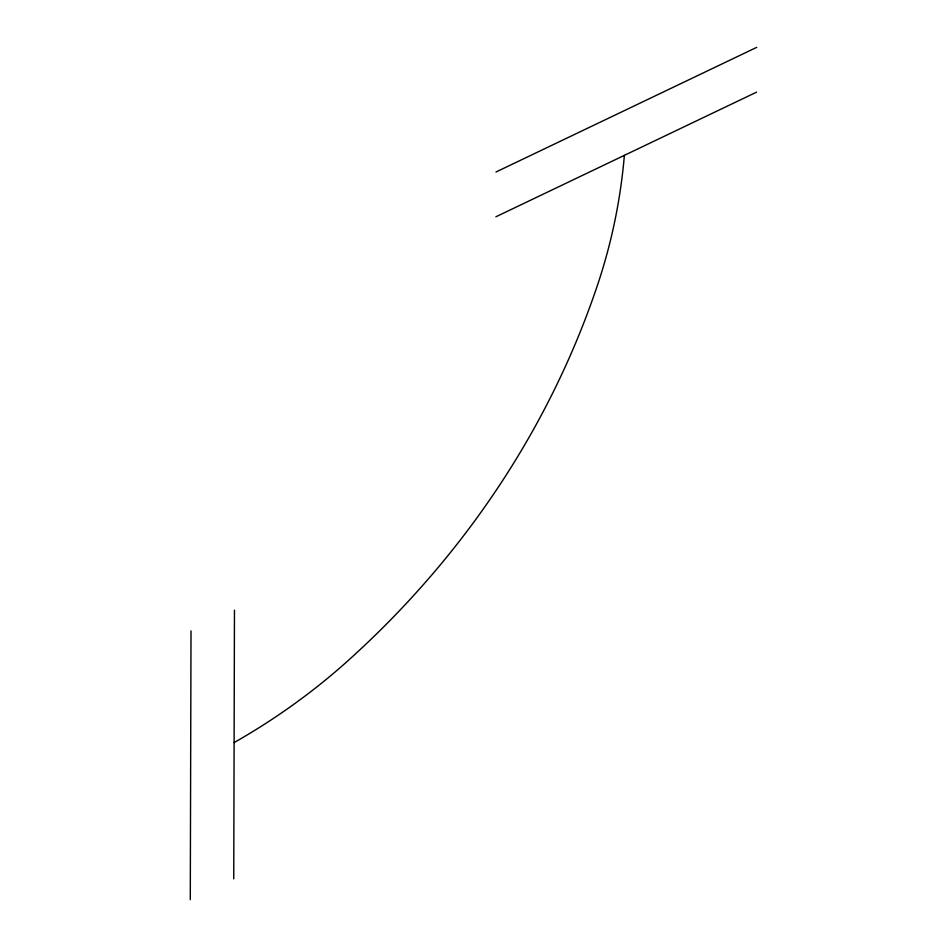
<?xml version="1.0" encoding="UTF-8"?>
<svg xmlns="http://www.w3.org/2000/svg" width="947" height="947" viewBox="0 0 947 947"><rect width="100%" height="100%" fill="white"/><g stroke="black" fill="none" stroke-linecap="round" stroke-linejoin="round"><path stroke-width="1.42" d="M190.288 899.65L191.01 630.939M233.743 878.875L234.465 610.164M496.003 171.999L756.712 47.35M495.885 216.792L756.594 92.131M624.369 155.355A703.325 624.996 9.7 0 1 596.823 287.142A1062.534 944.195 9.7 0 1 349.407 659.432A703.325 624.996 9.7 0 1 234.11 742.59"/></g></svg>
